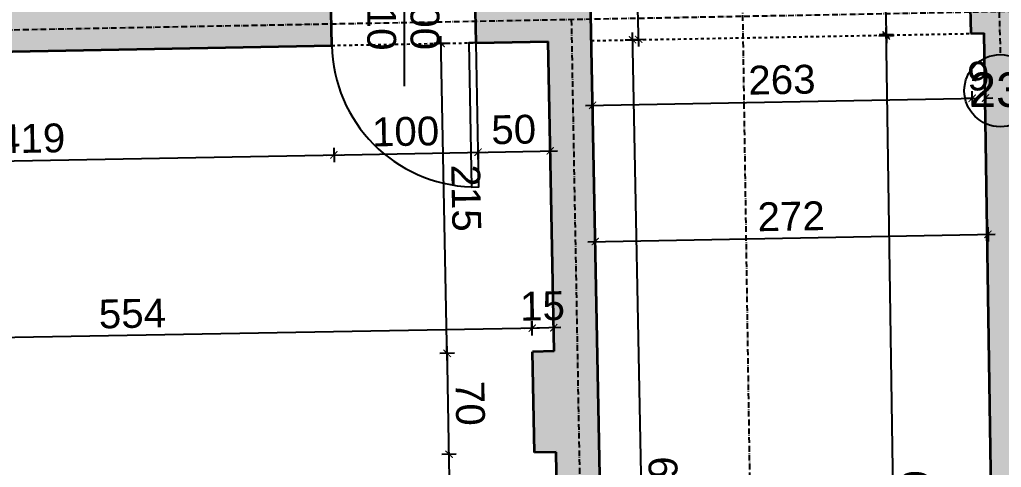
# Model space of a CAD drawing. Header units: inches. Extents: x -72385 to 39588, y -6525 to 66685.
# Drawn here: x -34463 to -33783, y 20518 to 20828 of the extents above; entities that cross this region are included whole.
import ezdxf

# ---------------------------------------------------------------- set-up
doc = ezdxf.new("R2010")
doc.units = ezdxf.units.IN
doc.header["$MEASUREMENT"] = 0
doc.linetypes.add('DashDot', pattern=[0.6, 0.4, -0.1, 0, -0.1])
doc.linetypes.add('Hidden', pattern=[0.4, 0.2, -0.2])
for name, color, linetype, lineweight in [('Врати', 251, 'Continuous', 25), ('Линия на разрез', 252, 'DashDot', 25), ('Надписи врати', 252, 'Continuous', 25), ('Надписи коти вътрешни', 252, 'Continuous', 25), ('Надписи Оси', 252, 'Continuous', 25), ('Оси', 252, 'DashDot', 25), ('Пунктир', 253, 'Hidden', 25), ('Разрезни линии', 7, 'Continuous', 35), ('Щрих стени', 254, 'Continuous', 25)]:
    doc.layers.add(name, color=color, linetype=linetype, lineweight=lineweight)
doc.styles.add('Arial Regular', font='arial.ttf')
doc.styles.get("Standard").update_dxf_attribs({"font": 'arial.ttf'})
doc.dimstyles.new('Annotative', dxfattribs={"dimscale": 0, "dimtxt": 20, "dimasz": 5, "dimexe": 5, "dimexo": 5, "dimgap": 5, "dimtad": 1, "dimdec": 0, "dimzin": 0, "dimdsep": 46, "dimtxsty": 'Standard', "dimblk": 'ARCHTICK', "dimcen": 5, "dimdle": 5, "dimadec": 0, "dimazin": 0, "dimtfac": 1, "dimtdec": 0, "dimtofl": 0, "dimtmove": 0, "dimatfit": 3, "dimldrblk": 'ARCHTICK', "dimfxl": 5, "dimfxlon": 1, "dimtolj": 1, "dimtzin": 0, "dimarcsym": 1})

# ---------------------------------------------------------------- blocks, each defined once
blk = doc.blocks.new('_ArchTick')
at = {"color": 0, "linetype": 'ByBlock', "const_width": 0.15}
blk.add_lwpolyline([(-0.5, -0.5), (0.5, 0.5)], dxfattribs=at)
blk = doc.blocks.new('*D3610')
at = {"layer": 'Defpoints', "color": 0, "ltscale": 50, "transparency": 16777216}
for p in [(-34066.8, 20813.9), (-34038.27, 20814.45), (-34054.6, 20188.74)]:
    blk.add_point(p, dxfattribs=at)
at = {"layer": 'Надписи коти вътрешни', "color": 0, "lineweight": -2, "ltscale": 50, "transparency": 16777216}
for p, q in [((-34025.97, 20184.3), (-34038.37, 20819.45)), ((-34043.27, 20814.36), (-34033.27, 20814.55)), ((-34031.07, 20189.2), (-34021.07, 20189.4))]:
    blk.add_line(p, q, dxfattribs=at)
at = {"layer": 'Надписи коти вътрешни', "color": 0, "lineweight": -2, "ltscale": 50, "transparency": 16777216, "xscale": 5, "yscale": 5, "zscale": 5}
for p, rotation in [((-34038.27, 20814.45), 91.1178032354828), ((-34026.07, 20189.3), 271.1178032354828)]:
    blk.add_blockref('_ArchTick', p, dxfattribs=dict(at, rotation=rotation))
at = {"layer": 'Надписи коти вътрешни', "color": 0, "ltscale": 50, "transparency": 16777216, "insert": (-34016.96, 20502.17), "char_height": 20, "attachment_point": 5, "rotation": 271.1178}
blk.add_mtext('\\A1;625', dxfattribs=at)
blk = doc.blocks.new('*D3617')
at = {"layer": 'Defpoints', "color": 0, "ltscale": 50, "transparency": 16777216}
for p in [(-33794.35, 20818.95), (-34066.8, 20813.9), (-33791.77, 20679.54)]:
    blk.add_point(p, dxfattribs=at)
at = {"layer": 'Надписи коти вътрешни', "color": 0, "lineweight": -2, "ltscale": 50, "transparency": 16777216}
for p, q in [((-33791.86, 20684.54), (-33791.67, 20674.54)), ((-34069.21, 20674.39), (-33786.77, 20679.63)), ((-34064.31, 20679.48), (-34064.12, 20669.49))]:
    blk.add_line(p, q, dxfattribs=at)
at = {"layer": 'Надписи коти вътрешни', "color": 0, "lineweight": -2, "ltscale": 50, "transparency": 16777216, "xscale": 5, "yscale": 5, "zscale": 5}
for p, rotation in [((-33791.77, 20679.54), 1.062315361867269), ((-34064.21, 20674.48), 181.0623153618672)]:
    blk.add_blockref('_ArchTick', p, dxfattribs=dict(at, rotation=rotation))
at = {"layer": 'Надписи коти вътрешни', "color": 0, "ltscale": 50, "transparency": 16777216, "insert": (-33928.27, 20692.05), "char_height": 20, "attachment_point": 5, "rotation": 1.06232}
blk.add_mtext('\\A1;272', dxfattribs=at)
blk = doc.blocks.new('*D3618')
at = {"layer": 'Defpoints', "color": 0, "ltscale": 50, "transparency": 16777216}
for p in [(-33794.35, 20818.95), (-33862.31, 20817.92), (-33784.49, 20168.28)]:
    blk.add_point(p, dxfattribs=at)
at = {"layer": 'Надписи коти вътрешни', "color": 0, "lineweight": -2, "ltscale": 50, "transparency": 16777216}
for p, q in [((-33852.37, 20162.25), (-33862.39, 20822.92)), ((-33857.31, 20818), (-33867.31, 20817.84)), ((-33847.45, 20167.32), (-33857.45, 20167.17))]:
    blk.add_line(p, q, dxfattribs=at)
at = {"layer": 'Надписи коти вътрешни', "color": 0, "lineweight": -2, "ltscale": 50, "transparency": 16777216, "xscale": 5, "yscale": 5, "zscale": 5}
for p, rotation in [((-33862.31, 20817.92), 90.86820834807364), ((-33852.45, 20167.25), 270.8682083480736)]:
    blk.add_blockref('_ArchTick', p, dxfattribs=dict(at, rotation=rotation))
at = {"layer": 'Надписи коти вътрешни', "color": 0, "ltscale": 50, "transparency": 16777216, "insert": (-33842.17, 20492.81), "char_height": 20, "attachment_point": 5, "rotation": 270.86821}
blk.add_mtext('\\A1;651', dxfattribs=at)
blk = doc.blocks.new('*D3746')
at = {"layer": 'Defpoints', "color": 0, "ltscale": 50, "transparency": 16777216}
for p in [(-34246.77, 20810.56), (-34665.39, 20802.8), (-34245.36, 20734.62)]:
    blk.add_point(p, dxfattribs=at)
at = {"layer": 'Надписи коти вътрешни', "color": 0, "lineweight": -2, "ltscale": 50, "transparency": 16777216}
for p, q in [((-34245.45, 20739.62), (-34245.27, 20729.62)), ((-34668.98, 20726.77), (-34240.36, 20734.72)), ((-34664.07, 20731.86), (-34663.89, 20721.86))]:
    blk.add_line(p, q, dxfattribs=at)
at = {"layer": 'Надписи коти вътрешни', "color": 0, "lineweight": -2, "ltscale": 50, "transparency": 16777216, "xscale": 5, "yscale": 5, "zscale": 5}
for p, rotation in [((-34245.36, 20734.62), 1.062315361858771), ((-34663.98, 20726.86), 181.0623153618588)]:
    blk.add_blockref('_ArchTick', p, dxfattribs=dict(at, rotation=rotation))
at = {"layer": 'Надписи коти вътрешни', "color": 0, "ltscale": 50, "transparency": 16777216, "insert": (-34454.95, 20745.95), "char_height": 20, "attachment_point": 5, "rotation": 1.06232}
blk.add_mtext('\\A1;419', dxfattribs=at)
blk = doc.blocks.new('*D3747')
at = {"layer": 'Defpoints', "color": 0, "ltscale": 50, "transparency": 16777216}
for p in [(-34146.78, 20812.41), (-34246.77, 20810.56), (-34145.38, 20736.48)]:
    blk.add_point(p, dxfattribs=at)
at = {"layer": 'Надписи коти вътрешни', "color": 0, "lineweight": -2, "ltscale": 50, "transparency": 16777216}
for p, q in [((-34245.45, 20739.62), (-34245.27, 20729.62)), ((-34145.47, 20741.48), (-34145.28, 20731.48)), ((-34250.36, 20734.53), (-34140.38, 20736.57))]:
    blk.add_line(p, q, dxfattribs=at)
at = {"layer": 'Надписи коти вътрешни', "color": 0, "lineweight": -2, "ltscale": 50, "transparency": 16777216, "xscale": 5, "yscale": 5, "zscale": 5}
for p, rotation in [((-34245.36, 20734.62), 181.0623153618563), ((-34145.38, 20736.48), 1.062315361856341)]:
    blk.add_blockref('_ArchTick', p, dxfattribs=dict(at, rotation=rotation))
at = {"layer": 'Надписи коти вътрешни', "color": 0, "ltscale": 50, "transparency": 16777216, "insert": (-34195.65, 20750.76), "char_height": 20, "attachment_point": 5, "rotation": 1.06232}
blk.add_mtext('\\A1;100', dxfattribs=at)
blk = doc.blocks.new('*D3748')
at = {"layer": 'Defpoints', "color": 0, "ltscale": 50, "transparency": 16777216}
for p in [(-34146.78, 20812.41), (-34096.79, 20813.34), (-34095.39, 20737.4)]:
    blk.add_point(p, dxfattribs=at)
at = {"layer": 'Надписи коти вътрешни', "color": 0, "lineweight": -2, "ltscale": 50, "transparency": 16777216}
for p, q in [((-34150.38, 20736.38), (-34090.39, 20737.5)), ((-34145.47, 20741.48), (-34145.28, 20731.48)), ((-34095.48, 20742.4), (-34095.29, 20732.41))]:
    blk.add_line(p, q, dxfattribs=at)
at = {"layer": 'Надписи коти вътрешни', "color": 0, "lineweight": -2, "ltscale": 50, "transparency": 16777216, "xscale": 5, "yscale": 5, "zscale": 5}
for p, rotation in [((-34145.38, 20736.48), 181.0623153618647), ((-34095.39, 20737.4), 1.062315361864763)]:
    blk.add_blockref('_ArchTick', p, dxfattribs=dict(at, rotation=rotation))
at = {"layer": 'Надписи коти вътрешни', "color": 0, "ltscale": 50, "transparency": 16777216, "insert": (-34120.66, 20752.15), "char_height": 20, "attachment_point": 5, "rotation": 1.06232}
blk.add_mtext('\\A1;50', dxfattribs=at)
blk = doc.blocks.new('*D3749')
at = {"layer": 'Defpoints', "color": 0, "ltscale": 50, "transparency": 16777216}
for p in [(-34171.03, 20811.89), (-34096.79, 20813.34), (-34092.6, 20598.35)]:
    blk.add_point(p, dxfattribs=at)
at = {"layer": 'Надписи коти вътрешни', "color": 0, "lineweight": -2, "ltscale": 50, "transparency": 16777216}
for p, q in [((-34166.03, 20811.99), (-34176.03, 20811.8)), ((-34166.73, 20591.91), (-34171.12, 20816.89)), ((-34161.83, 20597), (-34171.83, 20596.81))]:
    blk.add_line(p, q, dxfattribs=at)
at = {"layer": 'Надписи коти вътрешни', "color": 0, "lineweight": -2, "ltscale": 50, "transparency": 16777216, "xscale": 5, "yscale": 5, "zscale": 5}
for p, rotation in [((-34171.03, 20811.89), 91.11780323548267), ((-34166.83, 20596.91), 271.1178032354827)]:
    blk.add_blockref('_ArchTick', p, dxfattribs=dict(at, rotation=rotation))
at = {"layer": 'Надписи коти вътрешни', "color": 0, "ltscale": 50, "transparency": 16777216, "insert": (-34153.72, 20704.7), "char_height": 20, "attachment_point": 5, "rotation": 271.1178}
blk.add_mtext('\\A1;215', dxfattribs=at)
blk = doc.blocks.new('*D3750')
at = {"layer": 'Defpoints', "color": 0, "ltscale": 50, "transparency": 16777216}
for p in [(-34166.83, 20596.91), (-34107.6, 20598.06), (-34106.23, 20528.07)]:
    blk.add_point(p, dxfattribs=at)
at = {"layer": 'Надписи коти вътрешни', "color": 0, "lineweight": -2, "ltscale": 50, "transparency": 16777216}
for p, q in [((-34165.37, 20521.92), (-34166.93, 20601.9)), ((-34161.83, 20597), (-34171.83, 20596.81)), ((-34160.47, 20527.02), (-34170.47, 20526.82))]:
    blk.add_line(p, q, dxfattribs=at)
at = {"layer": 'Надписи коти вътрешни', "color": 0, "lineweight": -2, "ltscale": 50, "transparency": 16777216, "xscale": 5, "yscale": 5, "zscale": 5}
for p, rotation in [((-34166.83, 20596.91), 91.1178032354822), ((-34165.47, 20526.92), 271.1178032354822)]:
    blk.add_blockref('_ArchTick', p, dxfattribs=dict(at, rotation=rotation))
at = {"layer": 'Надписи коти вътрешни', "color": 0, "ltscale": 50, "transparency": 16777216, "insert": (-34150.94, 20562.21), "char_height": 20, "attachment_point": 5, "rotation": 271.1178}
blk.add_mtext('\\A1;70', dxfattribs=at)
blk = doc.blocks.new('*D3751')
at = {"layer": 'Defpoints', "color": 0, "ltscale": 50, "transparency": 16777216}
for p in [(-34165.47, 20526.92), (-34091.23, 20528.37), (-34084.6, 20188.46)]:
    blk.add_point(p, dxfattribs=at)
at = {"layer": 'Надписи коти вътрешни', "color": 0, "lineweight": -2, "ltscale": 50, "transparency": 16777216}
for p, q in [((-34160.47, 20527.02), (-34170.47, 20526.82)), ((-34158.74, 20182.01), (-34165.56, 20531.92)), ((-34153.84, 20187.11), (-34163.83, 20186.92))]:
    blk.add_line(p, q, dxfattribs=at)
at = {"layer": 'Надписи коти вътрешни', "color": 0, "lineweight": -2, "ltscale": 50, "transparency": 16777216, "xscale": 5, "yscale": 5, "zscale": 5}
for p, rotation in [((-34165.47, 20526.92), 91.1178032354842), ((-34158.83, 20187.01), 271.1178032354842)]:
    blk.add_blockref('_ArchTick', p, dxfattribs=dict(at, rotation=rotation))
at = {"layer": 'Надписи коти вътрешни', "color": 0, "ltscale": 50, "transparency": 16777216, "insert": (-34146.94, 20357.26), "char_height": 20, "attachment_point": 5, "rotation": 271.1178}
blk.add_mtext('\\A1;340', dxfattribs=at)
blk = doc.blocks.new('*D3752')
at = {"layer": 'Defpoints', "color": 0, "ltscale": 50, "transparency": 16777216}
for p in [(-34107.91, 20614.36), (-34107.6, 20598.06), (-34092.6, 20598.35)]:
    blk.add_point(p, dxfattribs=at)
at = {"layer": 'Надписи коти вътрешни', "color": 0, "lineweight": -2, "ltscale": 50, "transparency": 16777216}
for p, q in [((-34087.92, 20614.75), (-34112.91, 20614.26)), ((-34107.82, 20609.36), (-34108.01, 20619.35)), ((-34092.82, 20609.65), (-34093.01, 20619.65))]:
    blk.add_line(p, q, dxfattribs=at)
at = {"layer": 'Надписи коти вътрешни', "color": 0, "lineweight": -2, "ltscale": 50, "transparency": 16777216, "xscale": 5, "yscale": 5, "zscale": 5}
for p, rotation in [((-34107.91, 20614.36), 181.1178032354666), ((-34092.92, 20614.65), 1.117803235466583)]:
    blk.add_blockref('_ArchTick', p, dxfattribs=dict(at, rotation=rotation))
at = {"layer": 'Надписи коти вътрешни', "color": 0, "ltscale": 50, "transparency": 16777216, "insert": (-34100.71, 20629.71), "char_height": 20, "attachment_point": 5, "rotation": 1.1178}
blk.add_mtext('\\A1;15', dxfattribs=at)
blk = doc.blocks.new('*D3753')
at = {"layer": 'Defpoints', "color": 0, "ltscale": 50, "transparency": 16777216}
for p in [(-34661.77, 20604.27), (-34107.6, 20598.06), (-34661.47, 20587.97)]:
    blk.add_point(p, dxfattribs=at)
at = {"layer": 'Надписи коти вътрешни', "color": 0, "lineweight": -2, "ltscale": 50, "transparency": 16777216}
for p, q in [((-34102.89, 20614.45), (-34666.77, 20604.18)), ((-34107.8, 20609.36), (-34107.98, 20619.36)), ((-34661.68, 20599.27), (-34661.86, 20609.27))]:
    blk.add_line(p, q, dxfattribs=at)
at = {"layer": 'Надписи коти вътрешни', "color": 0, "lineweight": -2, "ltscale": 50, "transparency": 16777216, "xscale": 5, "yscale": 5, "zscale": 5}
for p, rotation in [((-34107.89, 20614.36), 1.043832012556489), ((-34661.77, 20604.27), 181.0438320125565)]:
    blk.add_blockref('_ArchTick', p, dxfattribs=dict(at, rotation=rotation))
at = {"layer": 'Надписи коти вътрешни', "color": 0, "ltscale": 50, "transparency": 16777216, "insert": (-34385.11, 20624.48), "char_height": 20, "attachment_point": 5, "rotation": 1.04383}
blk.add_mtext('\\A1;554', dxfattribs=at)
blk = doc.blocks.new('*D8201')
at = {"layer": 'Defpoints', "color": 0, "ltscale": 50, "transparency": 16777216}
for p in [(-33807.42, 20948.63), (-33803.64, 20818.78), (-33862.37, 20817.07)]:
    blk.add_point(p, dxfattribs=at)
at = {"layer": 'Надписи коти вътрешни', "color": 0, "lineweight": -2, "ltscale": 50, "transparency": 16777216}
for p, q in [((-33866.3, 20951.91), (-33862.22, 20812.07)), ((-33861.16, 20947.06), (-33871.15, 20946.77)), ((-33857.37, 20817.21), (-33867.37, 20816.92))]:
    blk.add_line(p, q, dxfattribs=at)
at = {"layer": 'Надписи коти вътрешни', "color": 0, "lineweight": -2, "ltscale": 50, "transparency": 16777216, "xscale": 5, "yscale": 5, "zscale": 5}
for p, rotation in [((-33866.15, 20946.91), 91.66996077964876), ((-33862.37, 20817.07), 271.6699607796488)]:
    blk.add_blockref('_ArchTick', p, dxfattribs=dict(at, rotation=rotation))
at = {"layer": 'Надписи коти вътрешни', "color": 0, "ltscale": 50, "transparency": 16777216, "insert": (-33849.7, 20904.68), "char_height": 20, "attachment_point": 5, "rotation": 271.66996}
blk.add_mtext('\\A1;130', dxfattribs=at)
blk = doc.blocks.new('*D3754')
at = {"layer": 'Defpoints', "color": 0, "ltscale": 50, "transparency": 16777216}
for p in [(-33803.64, 20818.78), (-34066.8, 20813.9), (-33802.8, 20773.9)]:
    blk.add_point(p, dxfattribs=at)
at = {"layer": 'Надписи коти вътрешни', "color": 0, "lineweight": -2, "ltscale": 50, "transparency": 16777216}
for p, q in [((-33802.9, 20778.89), (-33802.71, 20768.9)), ((-34070.97, 20768.92), (-33797.8, 20773.99)), ((-34066.06, 20774.01), (-34065.87, 20764.02))]:
    blk.add_line(p, q, dxfattribs=at)
at = {"layer": 'Надписи коти вътрешни', "color": 0, "lineweight": -2, "ltscale": 50, "transparency": 16777216, "xscale": 5, "yscale": 5, "zscale": 5}
for p, rotation in [((-34065.97, 20769.01), 181.0625463587076), ((-33802.8, 20773.9), 1.062546358707615)]:
    blk.add_blockref('_ArchTick', p, dxfattribs=dict(at, rotation=rotation))
at = {"layer": 'Надписи коти вътрешни', "color": 0, "ltscale": 50, "transparency": 16777216, "insert": (-33934.67, 20786.67), "char_height": 20, "attachment_point": 5, "rotation": 1.06255}
blk.add_mtext('\\A1;263', dxfattribs=at)
blk = doc.blocks.new('*D3755')
at = {"layer": 'Defpoints', "color": 0, "ltscale": 50, "transparency": 16777216}
for p in [(-33803.64, 20818.78), (-33794.35, 20818.95), (-33802.8, 20773.9)]:
    blk.add_point(p, dxfattribs=at)
at = {"layer": 'Надписи коти вътрешни', "color": 0, "lineweight": -2, "ltscale": 50, "transparency": 16777216}
for p, q in [((-33802.9, 20778.89), (-33802.71, 20768.9)), ((-33793.61, 20779.07), (-33793.43, 20769.07)), ((-33802.8, 20773.9), (-33807.8, 20773.8)), ((-33793.52, 20774.07), (-33788.52, 20774.16))]:
    blk.add_line(p, q, dxfattribs=at)
at = {"layer": 'Надписи коти вътрешни', "color": 0, "lineweight": -2, "ltscale": 50, "transparency": 16777216, "xscale": 5, "yscale": 5, "zscale": 5}
for p, rotation in [((-33802.8, 20773.9), 1.062315361894202), ((-33793.52, 20774.07), 181.0623153618942)]:
    blk.add_blockref('_ArchTick', p, dxfattribs=dict(at, rotation=rotation))
at = {"layer": 'Надписи коти вътрешни', "color": 0, "ltscale": 50, "transparency": 16777216, "insert": (-33798.44, 20789.19), "char_height": 20, "attachment_point": 5, "rotation": 1.06232}
blk.add_mtext('\\A1;9', dxfattribs=at)
blk = doc.blocks.new('*D8200')
at = {"layer": 'Defpoints', "color": 0, "ltscale": 50, "transparency": 16777216}
for p in [(-34070.98, 20961.48), (-34038.23, 20962.4), (-34066.8, 20813.9)]:
    blk.add_point(p, dxfattribs=at)
at = {"layer": 'Надписи коти вътрешни', "color": 0, "lineweight": -2, "ltscale": 50, "transparency": 16777216}
for p, q in [((-34043.23, 20962.26), (-34033.23, 20962.55)), ((-34033.91, 20809.83), (-34038.37, 20967.4)), ((-34039.04, 20814.68), (-34029.05, 20814.97))]:
    blk.add_line(p, q, dxfattribs=at)
at = {"layer": 'Надписи коти вътрешни', "color": 0, "lineweight": -2, "ltscale": 50, "transparency": 16777216, "xscale": 5, "yscale": 5, "zscale": 5}
for p, rotation in [((-34038.23, 20962.4), 91.62361939516315), ((-34034.05, 20814.83), 271.6236193951631)]:
    blk.add_blockref('_ArchTick', p, dxfattribs=dict(at, rotation=rotation))
at = {"layer": 'Надписи коти вътрешни', "color": 0, "ltscale": 50, "transparency": 16777216, "insert": (-34021.69, 20915.81), "char_height": 20, "attachment_point": 5, "rotation": 271.62362}
blk.add_mtext('\\A1;148', dxfattribs=at)

msp = doc.modelspace()

# ---------------------------------------------------------------- hatches: boundary and pattern name
at = {"layer": 'Щрих стени', "ltscale": 10}
h = msp.add_hatch(color=256, dxfattribs=at)
h.dxf.hatch_style = 1
h.paths.add_polyline_path([(-34704.5, 21907.32), (-34734.48, 21906.39), (-34729.02, 21731.47), (-34699.03, 21732.41)])
h.paths.add_polyline_path([(-34694.35, 21582.48), (-34724.33, 21581.55), (-34718.87, 21406.63), (-34688.88, 21407.57)])
h.paths.add_polyline_path([(-34684.2, 21257.64), (-34714.18, 21256.7), (-34708.71, 21081.79), (-34678.73, 21082.73)])
h.paths.add_polyline_path([(-34247.65, 20858.05), (-34671.46, 20850.19), (-34674.04, 20932.8), (-34704.03, 20931.86), (-34700.95, 20833.22), (-34699.11, 20732.62), (-34664.12, 20733.26), (-34665.39, 20802.8), (-34246.77, 20810.56)])
h.paths.add_polyline_path([(-34067.38, 20843.89), (-34070.98, 20961.48), (-34088.48, 20961.02), (-34085.42, 20861.06), (-34147.67, 20859.91), (-34146.78, 20812.41), (-34096.79, 20813.34), (-34092.6, 20598.35), (-34107.6, 20598.06), (-34106.23, 20528.07), (-34091.23, 20528.37), (-34084.6, 20188.46), (-34654.04, 20180.01), (-34655.38, 20253.34), (-34690.37, 20252.7), (-34687.36, 20087.73), (-34652.37, 20088.37), (-34653.49, 20150.02), (-34114.01, 20158.02), (-34112.55, 20082.87), (-34082.55, 20083.45), (-34082.03, 20056.75), (-34052.04, 20057.34), (-34053.52, 20133.6), (-34003.66, 20134.36), (-34004.12, 20164.59), (-34029.12, 20164.17), (-34029.6, 20189.16), (-34054.6, 20188.74)])
h.paths.add_polyline_path([(-33800.44, 21909.24), (-33835.4, 21908.22), (-33830.44, 21738.29), (-33795.48, 21739.31)])
h.paths.add_polyline_path([(-33791.11, 21589.37), (-33826.07, 21588.35), (-33821.12, 21418.43), (-33786.15, 21419.45)])
h.paths.add_polyline_path([(-33781.78, 21269.51), (-33816.75, 21268.49), (-33811.79, 21098.56), (-33776.82, 21099.58)])
h.paths.add_polyline_path([(-33772.45, 20949.65), (-33807.42, 20948.63), (-33803.64, 20818.78), (-33794.35, 20818.95), (-33784.49, 20168.28), (-33844.14, 20167.27), (-33843.68, 20136.8), (-33671.54, 20139.42), (-33672.01, 20170.16), (-33754.5, 20168.78), (-33764.36, 20819.51), (-33654.84, 20821.54), (-33655.39, 20851.53), (-33769.53, 20849.42)])
h.paths.add_polyline_path([(-34661.39, 20583.29), (-34696.38, 20582.65), (-34693.1, 20402.68), (-34658.11, 20403.32)])
h.paths.add_polyline_path([(-34050.09, 19957.35), (-34080.08, 19956.77), (-34078.32, 19866.67), (-34648.09, 19853.41), (-34649.64, 19938.39), (-34684.63, 19937.76), (-34682.53, 19822.6), (-33957.66, 19839.47), (-33958.35, 19869.47), (-34048.33, 19867.37)])
h.paths.add_polyline_path([(-33683.43, 19875.87), (-33808.4, 19872.96), (-33807.7, 19842.97), (-33682.73, 19845.88)])

# ---------------------------------------------------------------- linework, layer by layer
at = {"layer": 'Врати', "ltscale": 50}
msp.add_lwpolyline([(-34146.78, 20812.41), (-34151.78, 20812.32), (-34149.93, 20712.34), (-34144.93, 20712.43)], close=True, dxfattribs=at)
msp.add_arc((-34146.78, 20812.41), 100, 181.06237, 268.19639, dxfattribs=at)
at = {"layer": 'Линия на разрез', "ltscale": 10}
msp.add_line((-33944.76, 19711.35), (-33961.95, 20845.85), dxfattribs=at)
at = {"layer": 'Надписи врати', "ltscale": 50}
msp.add_line((-34196.73, 20882.3), (-34196.73, 20782.3), dxfattribs=at)
at = {"layer": 'Надписи Оси', "ltscale": 50}
msp.add_circle((-33783.23, 20779.15), 25, dxfattribs=at)
at = {"layer": 'Оси', "ltscale": 10}
for p, q in [((-33823.29, 22193.52), (-33783.23, 20804.15)), ((-35083.09, 20810.06), (-30346.4, 20897.89)), ((-34080.76, 20828.45), (-34055.68, 19452.09))]:
    msp.add_line(p, q, dxfattribs=at)
at = {"layer": 'Пунктир', "ltscale": 10}
for p, q in [((-34066.8, 20813.9), (-33803.64, 20818.78)), ((-34246.77, 20810.56), (-34146.78, 20812.41))]:
    msp.add_line(p, q, dxfattribs=at)
at = {"layer": 'Разрезни линии', "ltscale": 50}
for p, q in [((-33807.42, 20948.63), (-33803.64, 20818.78)), ((-34146.78, 20812.41), (-34147.67, 20859.91)), ((-34246.77, 20810.56), (-34247.65, 20858.05)), ((-34054.6, 20188.74), (-34067.38, 20843.89)), ((-33803.64, 20818.78), (-33794.35, 20818.95)), ((-33784.49, 20168.28), (-33794.35, 20818.95)), ((-34146.78, 20812.41), (-34096.79, 20813.34)), ((-34092.6, 20598.35), (-34096.79, 20813.34)), ((-34665.39, 20802.8), (-34246.77, 20810.56)), ((-34092.6, 20598.35), (-34107.6, 20598.06)), ((-34106.23, 20528.07), (-34107.6, 20598.06)), ((-34091.23, 20528.37), (-34106.23, 20528.07)), ((-34084.6, 20188.46), (-34091.23, 20528.37))]:
    msp.add_line(p, q, dxfattribs=at)

# ---------------------------------------------------------------- texts
at = {"layer": 'Надписи врати', "ltscale": 100, "char_height": 20, "width": 180.4891, "attachment_point": 1, "rotation": 270, "style": 'Arial Regular'}
for s, insert in [('210', (-34202.22, 20853.64)), ('100', (-34172.22, 20853.95))]:
    msp.add_mtext(s, dxfattribs=dict(at, insert=insert))
at = {"layer": 'Надписи Оси', "ltscale": 100, "insert": (-33796.55, 20791.87), "char_height": 24, "width": 27.2128, "attachment_point": 1, "style": 'Arial Regular'}
msp.add_mtext("\\pxqc;23'", dxfattribs=at)

# ---------------------------------------------------------------- dimensions: what is measured, and where the dimension line sits
at = {"layer": 'Надписи коти вътрешни', "ltscale": 50}
for base, p1, p2, angle, picture, middle in [((-34038.23, 20962.4), (-34066.8, 20813.9), (-34070.98, 20961.48), 91.62362, '*D8200', (-34036.9, 20915.38)), ((-33862.37, 20817.07), (-33807.42, 20948.63), (-33803.64, 20818.78), 271.66996, '*D8201', (-33864.91, 20904.24)), ((-34038.27, 20814.45), (-34054.6, 20188.74), (-34066.8, 20813.9), 91.1178, '*D3610', (-34032.17, 20501.88)), ((-33802.8, 20773.9), (-33794.35, 20818.95), (-33803.64, 20818.78), 181.06232, '*D3755', (-33798.16, 20773.98)), ((-34107.91, 20614.36), (-34092.6, 20598.35), (-34107.6, 20598.06), 181.1178, '*D3752', (-34100.42, 20614.5))]:
    dim = msp.add_linear_dim(base=base, p1=p1, p2=p2, angle=angle, dimstyle='Annotative', override={"dimscale": 0, "dimtix": 0, "dimtofl": 0, "dimtmove": 0, "dimatfit": 3}, dxfattribs=at)
    dim.commit()
    dim.dimension.update_dxf_attribs({"geometry": picture, "text_midpoint": middle, "dimtype": 129})
for p1, p2, distance, picture, middle in [((-34066.8, 20813.9), (-33803.64, 20818.78), -44.89, '*D3754', (-33934.67, 20786.67)), ((-34066.8, 20813.9), (-33794.35, 20818.95), -139.44, '*D3617', (-33928.27, 20692.05)), ((-33784.49, 20168.28), (-33794.35, 20818.95), 67.97, '*D3618', (-33842.17, 20492.81)), ((-34246.77, 20810.56), (-34146.78, 20812.41), -75.95, '*D3747', (-34195.65, 20750.76)), ((-34092.6, 20598.35), (-34096.79, 20813.34), 74.25, '*D3749', (-34153.72, 20704.7)), ((-34146.78, 20812.41), (-34096.79, 20813.34), -75.95, '*D3748', (-34120.66, 20752.15)), ((-34665.39, 20802.8), (-34246.77, 20810.56), -75.95, '*D3746', (-34454.95, 20745.95)), ((-34107.6, 20598.06), (-34661.47, 20587.97), -16.3, '*D3753', (-34385.11, 20624.48)), ((-34106.23, 20528.07), (-34107.6, 20598.06), 59.25, '*D3750', (-34150.94, 20562.21)), ((-34084.6, 20188.46), (-34091.23, 20528.37), 74.25, '*D3751', (-34146.94, 20357.26))]:
    dim = msp.add_aligned_dim(p1=p1, p2=p2, distance=distance, dimstyle='Annotative', override={"dimscale": 0, "dimtix": 0, "dimtofl": 0, "dimtmove": 0, "dimatfit": 3}, dxfattribs=at)
    dim.commit()
    dim.dimension.update_dxf_attribs({"geometry": picture, "text_midpoint": middle})

doc.saveas('drawing.dxf')
